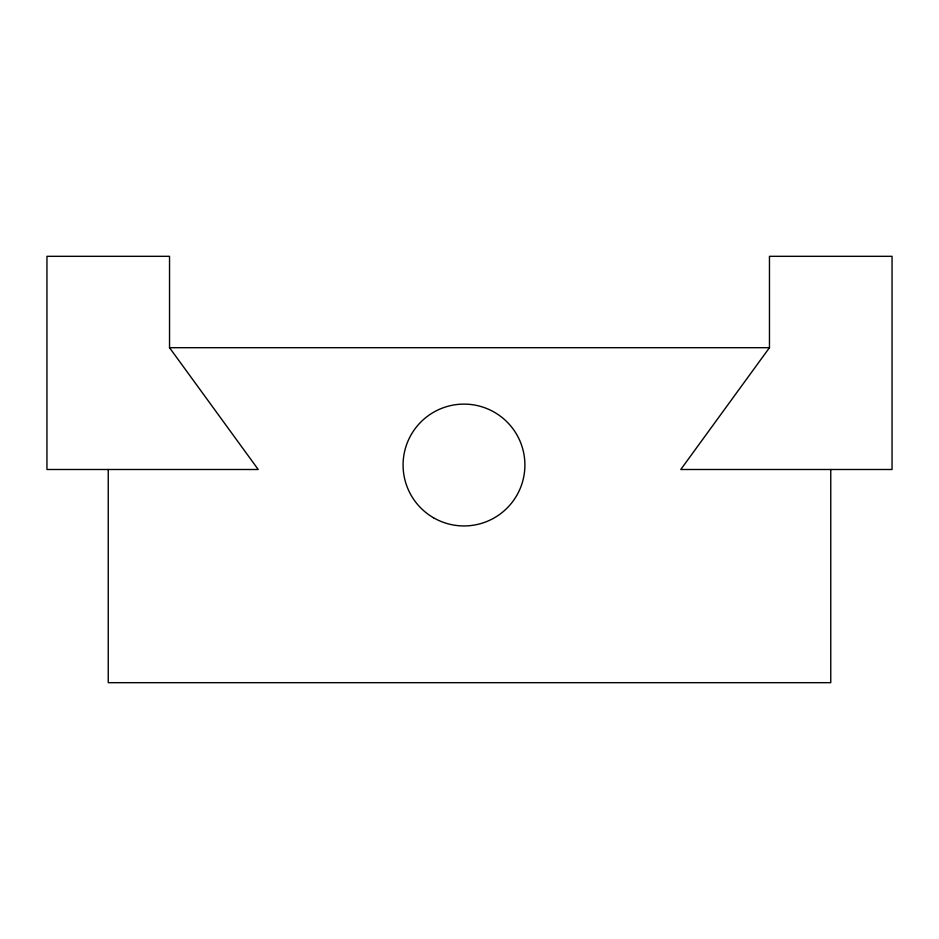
<?xml version="1.0" encoding="UTF-8"?>
<svg xmlns="http://www.w3.org/2000/svg" width="939" height="939" viewBox="0 0 939 939"><rect width="100%" height="100%" fill="white"/><g stroke="black" fill="none" stroke-linecap="round" stroke-linejoin="round"><path stroke-width="1.41" d="M769.464 347.688L680.775 469.5L892.05 469.5L892.05 256.324L769.464 256.324L769.464 347.688L169.536 347.688L169.536 256.324L46.95 256.324L46.95 469.5L258.225 469.5L169.536 347.688M830.757 469.5L830.757 682.676L108.243 682.676L108.243 469.5M433.536 517.776A60.906 60.906 0 0 0 524.901 465.028A60.906 60.906 0 0 0 433.536 412.28A60.906 60.906 0 0 0 433.536 517.776"/></g></svg>
